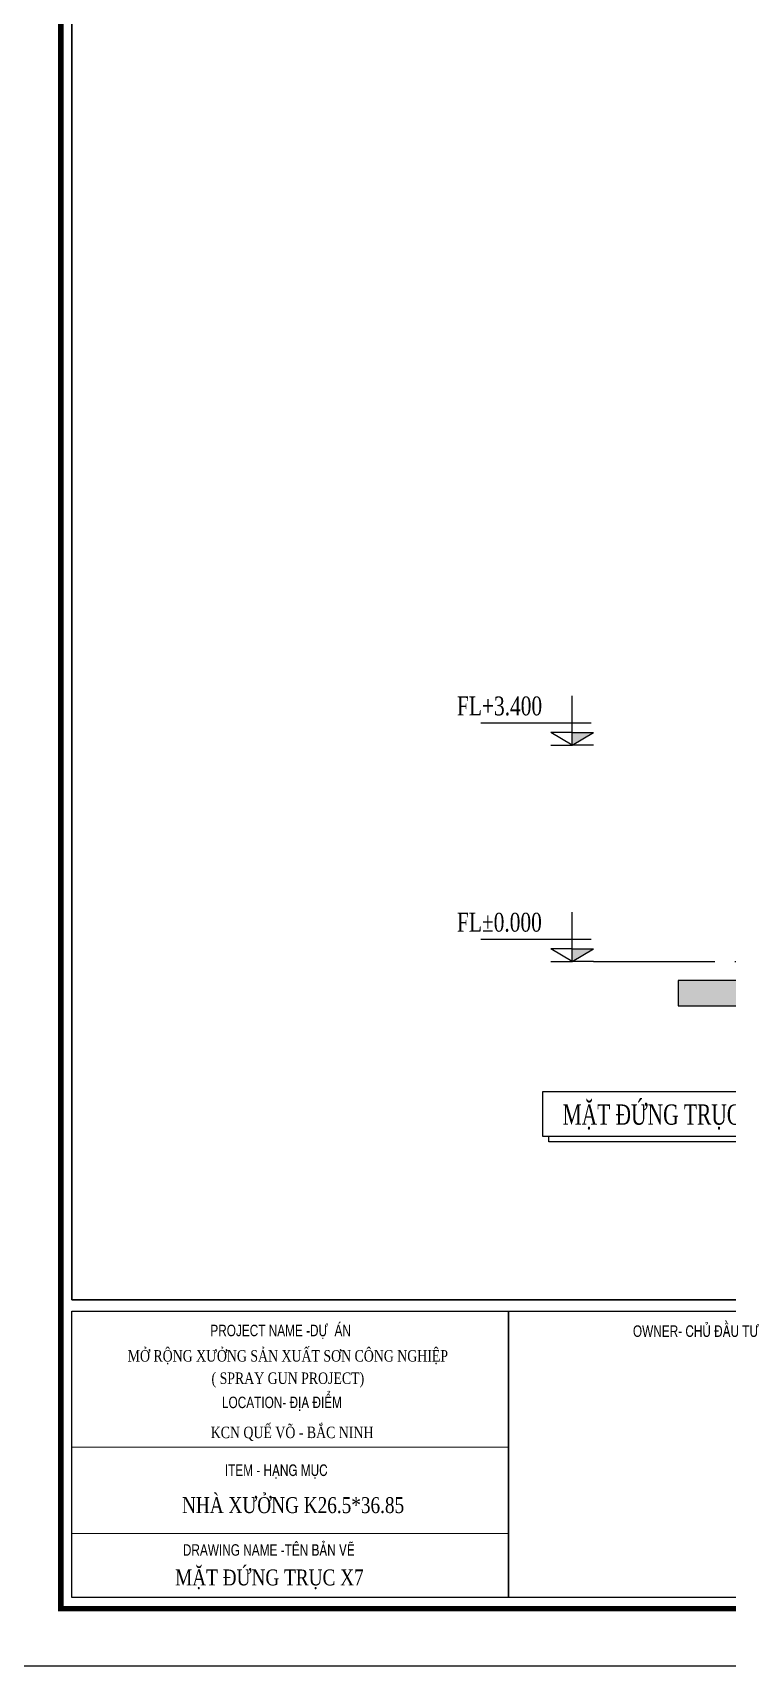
# Model space of a CAD drawing. Header units: inches. Extents: x 315041 to 662841, y -45540 to -35018.
# Drawn here: x 332585.6 to 332694.7, y -36052.2 to -35795.4 of the extents above; entities that cross this region are included whole.
import ezdxf
from ezdxf.enums import TextEntityAlignment as Align

# ---------------------------------------------------------------- set-up
doc = ezdxf.new("R2010")
doc.units = ezdxf.units.IN
doc.header["$MEASUREMENT"] = 0
doc.linetypes.add('CENTER2', pattern=[28.575, 19.05, -3.175, 3.175, -3.175])
for name, color, linetype in [('2', 2, 'Continuous'), ('250', 250, 'Continuous'), ('3', 3, 'Continuous'), ('7', 7, 'Continuous'), ('BAO KHUNG', 31, 'Continuous')]:
    doc.layers.add(name, color=color, linetype=linetype)
doc.layers.add('Cover text', color=7, linetype='Continuous', true_color=0x52370f)
doc.layers.add('S-Hatch', color=8, linetype='Continuous', lineweight=9)
doc.styles.add('ST1', font='times.ttf', dxfattribs={"width": 0.7})
doc.styles.add('ST3', font='times.ttf', dxfattribs={"width": 0.8})
doc.styles.get("Standard").update_dxf_attribs({"font": 'VHARIALN.TTF'})
doc.styles.add('vntimeh.shx', font='vntimeh.shx', dxfattribs={"width": 0.8, "bigfont": 'bigfont.shx'})

# ---------------------------------------------------------------- blocks, each defined once
blk = doc.blocks.new('A$C75D82031')
at = {"layer": '2', "color": 157, "linetype": 'Continuous'}
blk.add_lwpolyline([(0, 420), (594, 420), (594, 0), (0, 0)], close=True, dxfattribs=at)
at = {"layer": '7', "color": 147, "linetype": 'Continuous'}
blk.add_lwpolyline([(12.33, 57.61), (581.67, 57.61), (581.67, 409.19), (12.33, 409.19)], close=True, dxfattribs=at)
at = {"layer": 'BAO KHUNG', "color": 167, "linetype": 'Continuous', "const_width": 0.871}
blk.add_lwpolyline([(10.59, 9.07), (583.41, 9.07), (583.41, 410.93), (10.59, 410.93)], close=True, dxfattribs=at)
at = {"layer": 'BAO KHUNG', "color": 7}
for points in [[(12.33, 55.81), (80.92, 55.81), (80.92, 10.81), (12.33, 10.81)], [(80.92, 55.81), (144.95, 55.81), (144.95, 10.81), (80.92, 10.81)]]:
    blk.add_lwpolyline(points, close=True, dxfattribs=at)
at = {"layer": 'S-Hatch'}
for p, q in [((12.33, 34.43), (80.92, 34.43)), ((80.92, 20.88), (12.33, 20.88))]:
    blk.add_line(p, q, dxfattribs=at)
at = {"layer": 'BAO KHUNG', "color": 7, "linetype": 'Continuous', "width": 0.9}
for s, p in [('PROJECT NAME -Dù  ÁN ', (45.37, 51.89)), ('LOCATION- §ÞA §IÓM', (45.32, 40.59))]:
    blk.add_text(s, height=1.8, dxfattribs=at).set_placement(p, align=Align.CENTER)
for s, p in [(' OWNER- CHñ §ÇU T¦', (99.94, 51.79)), ('ITEM - H¹NG MôC', (36.35, 29.93)), ('DRAWING NAME -T£N B¶N VÏ', (29.76, 17.39))]:
    blk.add_text(s, height=1.8, dxfattribs=at).set_placement(p)
at = {"layer": 'Cover text', "linetype": 'Continuous', "style": 'ST3', "width": 0.8}
for s, p in [('MỞ RỘNG XƯỞNG SẢN XUẤT SƠN CÔNG NGHIỆP', (46.25, 47.9)), ('( SPRAY GUN PROJECT)', (46.25, 44.39)), (' KCN QUẾ VÕ - BẮC NINH', (46.64, 35.87))]:
    blk.add_text(s, height=1.8, dxfattribs=at).set_placement(p, align=Align.CENTER)
blk = doc.blocks.new('cos')
at = {"color": 8}
for p, q in [((0, 0), (0, 7.82)), ((-3, 3.49), (14.52, 3.49)), ((0, 1.99), (-3.39, 1.99)), ((0, 0), (-3.39, 1.99)), ((0, 1.99), (3.39, 1.99)), ((0, 0), (3.39, 1.99))]:
    blk.add_line(p, q, dxfattribs=at)
at = {"color": 4}
for p in [(-3.39, 0), (3.39, 0)]:
    blk.add_line(p, (0, 0), dxfattribs=at)
at = {"color": 8}
blk.add_solid([(0, 0), (-3.39, 1.99), (0, 1.99)], dxfattribs=at)
at = {"layer": '3', "color": 3, "style": 'vntimeh.shx', "width": 0.75}
blk.add_attdef('DSD', (1.32, 4.73), '', height=3, dxfattribs=at)

msp = doc.modelspace()

# ---------------------------------------------------------------- hatches: boundary and pattern name
h = msp.add_hatch()
h.set_pattern_fill('AR-CONC', color=8, scale=0.5, angle=135, style=0)
h.set_pattern_definition([(185, (8191.4164, 1639.9074), (-2.314035394, 2.757759996), [0.375, -4.125]), (130, (8191.4164, 1639.9074), (-2.16884075, -3.149960837), [0.3, -3.3]), (235.4514, (8191.2236, 1640.1372), (-4.48287641, -0.392197343), [0.31870095, -3.50571056]), (181.1842, (8190.7093, 1639.2003), (-3.188068826, 4.358465), [0.5625, -6.1875]), (231.6356, (8190.4436, 1639.5635), (-6.74855845, -0.139495075), [0.47805144, -5.258565]), (126.1842, (8190.7093, 1639.2003), (-6.74855834, -0.13950034), [0.45, -4.95]), (156, (8190.5325, 1639.7306), (-0.686912382, 3.53385786), [0.375, -4.125]), (101, (8190.5325, 1639.7306), (-3.424042177, -1.703542965), [0.3, -3.3]), (206.4514, (8190.4753, 1640.025), (-4.1109531, 1.830318085), [0.31870095, -3.50571056]), (172.5, (8191.4164, 1639.9074), (-1.219949088, -1.1339659265), [0, -3.26, 0, -3.35, 0, -3.3125]), (142.5, (8191.4164, 1639.9074), (-2.3245472495, -0.464364711), [0, -1.91, 0, -3.185, 0, -1.2625]), (102.5, (8192.2048, 1639.119), (-1.807603809, 1.9670908366), [0, -1.25, 0, -3.9, 0, -5.175]), (92.5, (8192.5584, 1638.7654), (-2.415799034, 1.707949916), [0, -1.625, 0, -2.59, 0, -3.675])])
h.paths.add_polyline_path([(333037.2155, -35941.4307), (332746.2178, -35941.4307), (332746.2178, -35944.4307), (332686.9901, -35944.4307), (332686.9901, -35948.4307), (332750.2178, -35948.4307), (332750.2178, -35945.4307), (333037.2155, -35945.4307), (333037.2155, -35948.4173), (333077.0178, -35948.4173), (333077.0178, -35944.4307), (333041.2178, -35944.4307), (333041.2178, -35941.4307)])

# ---------------------------------------------------------------- linework, layer by layer
at = {"color": 8, "linetype": 'CENTER2'}
msp.add_line((332673.7054, -35941.4307), (333079.2328, -35941.4307), dxfattribs=at)
at = {"color": 8}
msp.add_lwpolyline([(332591.7734, -35643.0427), (333161.1113, -35643.0427), (333161.1113, -35994.6225), (332591.7734, -35994.6225)], close=True, dxfattribs=at)
msp.add_lwpolyline([(333037.2155, -35941.4307), (332746.2178, -35941.4307), (332746.2178, -35944.4307), (332686.9901, -35944.4307), (332686.9901, -35948.4307), (332750.2178, -35948.4307), (332750.2178, -35945.4307), (333037.2155, -35945.4307), (333037.2155, -35948.4173), (333077.0178, -35948.4173), (333077.0178, -35944.4307), (333041.2178, -35944.4307), (333041.2178, -35941.4307), (333037.2155, -35941.4307)], dxfattribs=at)
msp.add_lwpolyline([(332665.7683, -35961.8669), (332718.331, -35961.8669), (332718.331, -35968.9409), (332665.7683, -35968.9409)], close=True)
msp.add_lwpolyline([(332718.331, -35962.7125), (332719.2292, -35962.7125), (332719.2292, -35969.7865), (332666.6664, -35969.7865), (332666.6664, -35968.9409)])

# ---------------------------------------------------------------- block references
at = {"color": 1}
msp.add_blockref('A$C75D82031', (332579.4424, -36052.2326), dxfattribs=at)
at = {"layer": '250'}
ref = msp.add_blockref('cos', (332670.3559, -35907.4307), dxfattribs=dict(at, xscale=-0.98876953125, yscale=0.98876953125, zscale=0.98876953125))
ref.add_attrib('DSD', 'FL+3.400', (332652.2608, -35902.7551), dxfattribs={"layer": '3', "color": 3, "height": 2.96631, "style": 'vntimeh.shx', "width": 0.75})
ref = msp.add_blockref('cos', (332670.3559, -35941.4307), dxfattribs=dict(at, xscale=-0.98876953125, yscale=0.98876953125, zscale=0.98876953125))
ref.add_attrib('DSD', 'FL%%p0.000', (332652.2608, -35936.7551), dxfattribs={"layer": '3', "color": 3, "height": 2.96631, "style": 'vntimeh.shx', "width": 0.75})

# ---------------------------------------------------------------- texts
at = {"color": 3, "linetype": 'Continuous', "style": 'ST3', "width": 0.8}
for s, p in [('NHÀ XƯỞNG K26.5*36.85', (332609.0634, -36028.1414)), ('MẶT ĐỨNG TRỤC X7 ', (332607.9864, -36039.51))]:
    msp.add_text(s, height=2.5, dxfattribs=at).set_placement(p)

# ---------------------------------------------------------------- next in the draw order: texts
at = {"color": 3, "linetype": 'Continuous', "insert": (332668.8572, -35965.9041), "char_height": 3.181818, "attachment_point": 4, "style": 'ST1', "bg_fill": 3, "box_fill_scale": 1.25, "bg_fill_color": 256, "bg_fill_true_color": 13158600, "bg_fill_transparency": 3139304}
msp.add_mtext('\\A1;MẶT ĐỨNG TRỤC X7', dxfattribs=at)

doc.saveas('drawing.dxf')
